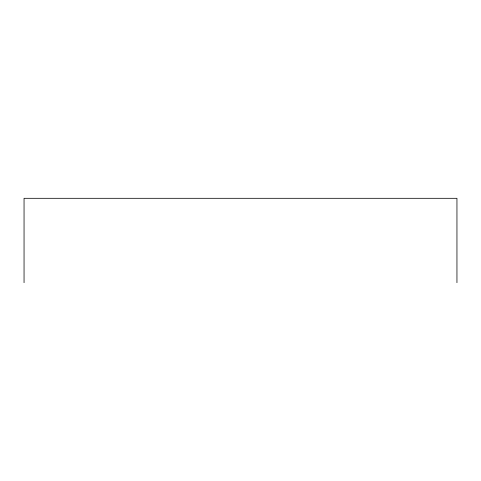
<?xml version="1.0" encoding="UTF-8"?>
<svg xmlns="http://www.w3.org/2000/svg" width="481" height="481" viewBox="0 0 481 481"><rect width="100%" height="100%" fill="white"/><g stroke="black" fill="none" stroke-linecap="round" stroke-linejoin="round"><path stroke-width="0.72" d="M456.95 282.69L456.95 198.31L24.05 198.31L24.05 282.69"/></g></svg>
